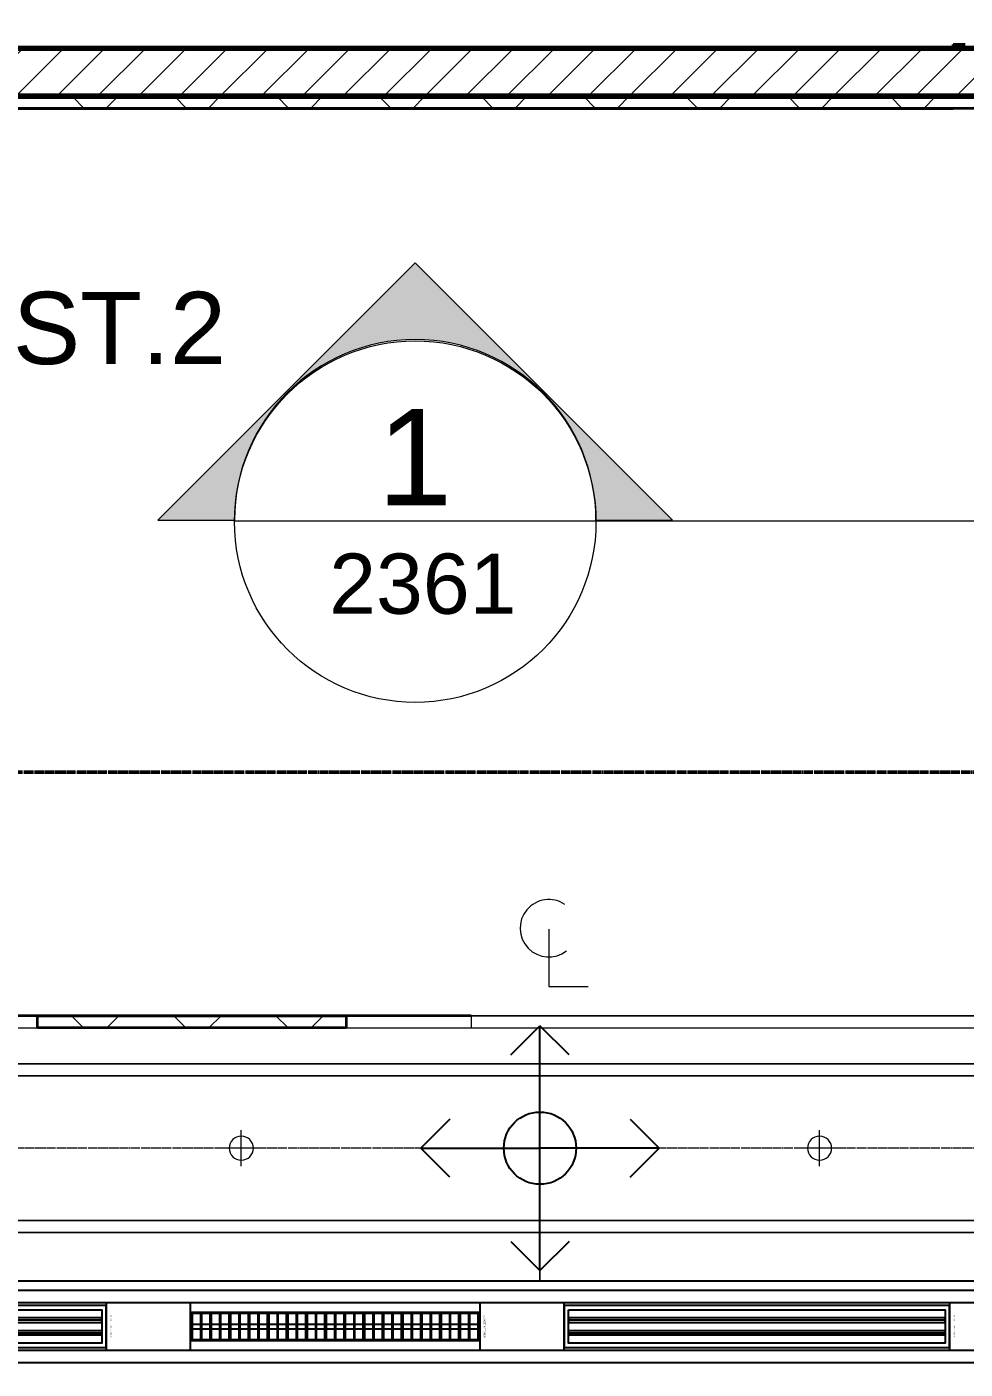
# Model space of a CAD drawing. Header units: millimetres. Extents: x -853228 to -744682, y -17776 to 32484.
# Drawn here: x -798112 to -794218, y 2662 to 8232 of the extents above; entities that cross this region are included whole.
import ezdxf
from ezdxf.enums import TextEntityAlignment as Align
from ezdxf.xclip import XClip

# ---------------------------------------------------------------- set-up
doc = ezdxf.new("R2010")
doc.units = ezdxf.units.MM
doc.header["$XCLIPFRAME"] = 0
doc.linetypes.add('DPA_Grid _ Level 100', pattern=[10, 5.5, -1.6, 1.3, -1.6])
for name, color, linetype in [('000 - WIPEOUT', 250, 'Continuous'), ('001 - ASCESSORIES', 251, 'Continuous'), ('008 - LIGHTING', 1, 'Continuous'), ('A04_TUBE SERIES', 2, 'Continuous'), ('A11_ALU.SOLID SHEET', 2, 'Continuous')]:
    doc.layers.add(name, color=color, linetype=linetype)
for name, color, linetype, lineweight in [('A-ANNO-NOTE', 3, 'Continuous', 25), ('A-CLNG', 2, 'Continuous', 9), ('A-CLNG-PATT', 2, 'Continuous', 9), ('A-DETL-GENF', 2, 'Continuous', 9), ('A-FLOR-E', 2, 'Continuous', 35), ('A-GLAZ-CURT', 2, 'Continuous', 9), ('A-WALL', 5, 'Continuous', 35), ('A-WALL-FNSH', 2, 'Continuous', 35), ('A-WALL-PATT', 1, 'Continuous', 9), ('E-LITE-EQPM', 2, 'Continuous', 9), ('G-ANNO-SECL', 3, 'Continuous', 9), ('I-WALL-E', 2, 'Continuous', 35), ('S-GRID', 251, 'Continuous', 9), ('S-STRS-IDEN', 3, 'Continuous', 25), ('S-STRS-MBND', 2, 'Continuous', 35), ('WALL-E', 2, 'Continuous', 9)]:
    doc.layers.add(name, color=color, linetype=linetype, lineweight=lineweight)
doc.styles.add('Arial', font='arial.ttf', dxfattribs={"height": 400})
doc.styles.add('Arial_1', font='arial.ttf', dxfattribs={"height": 250})
doc.styles.add('Arial_2', font='arial.ttf', dxfattribs={"height": 300})
pattern_1 = [(45, (0, 0), (-212.13203, 212.13203), []), (135, (0, 0), (-212.13203, -212.13203), [])]

# ---------------------------------------------------------------- blocks, each defined once
blk = doc.blocks.new('M_Centreline - Centreline-12570908-4281-01 ENLARGED LOWER PLATFORM LEVEL - REFLECTED CEILING PLAN - SHEET 2')
at = {"layer": 'A-ANNO-NOTE', "lineweight": 18}
for p, q in [((-0.011, 0.592), (-0.011, -1.789)), ((-0.011, -1.789), (1.619, -1.789))]:
    blk.add_line(p, q, dxfattribs=at)
blk.add_arc((-0.011, 0.627), 1.191, 55.7755, 308.0372, dxfattribs=at)
blk = doc.blocks.new('DPA_AN_Setting out - Center-8732820-4281-01 ENLARGED LOWER PLATFORM LEVEL - REFLECTED CEILING PLAN - SHEET 2')
at = {"layer": 'A-ANNO-NOTE'}
for p, q in [((-1.206, 3.877), (0, 5.083)), ((1.206, 3.877), (0, 5.083)), ((0, 0), (0, 5.083)), ((-3.744, 1.206), (-4.95, 0)), ((3.744, 1.206), (4.95, 0)), ((-3.744, -1.206), (-4.95, 0)), ((-4.95, 0), (0, 0)), ((4.95, 0), (0, 0)), ((3.744, -1.206), (4.95, 0)), ((0, -5.083), (0, 0)), ((-1.206, -3.877), (0, -5.083)), ((1.206, -3.877), (0, -5.083))]:
    blk.add_line(p, q, dxfattribs=at)
blk.add_circle((0, 0), 1.5, dxfattribs=at)
blk = doc.blocks.new('DPA_AN_Section Line - UP-Left-16605513-4281-01 ENLARGED LOWER PLATFORM LEVEL - REFLECTED CEILING PLAN - SHEET 2')
at = {"layer": 'A-ANNO-NOTE', "lineweight": 9}
h = blk.add_hatch(color=256, dxfattribs=at)
edge = h.paths.add_edge_path()
edge.add_line((-7.5, 0.028), (-10.682, 0.028))
edge.add_line((-10.682, 0.028), (0, 10.71))
edge.add_line((0, 10.71), (10.682, 0.028))
edge.add_line((10.682, 0.028), (7.5, 0.028))
edge.add_arc((0, 0.028), 7.5, 0, 180)
at = {"layer": 'A-ANNO-NOTE', "lineweight": 18}
for p, q in [((0, 10.71), (-10.682, 0.028)), ((10.682, 0.028), (0, 10.71)), ((-10.682, 0.028), (-7.5, 0.028)), ((7.5, 0.028), (10.682, 0.028)), ((-7.5, 0), (7.5, 0))]:
    blk.add_line(p, q, dxfattribs=at)
at = {"layer": 'A-ANNO-NOTE', "lineweight": 9}
blk.add_line((7.5, 0), (200, 0), dxfattribs=at)
at = {"layer": 'A-ANNO-NOTE', "lineweight": 18}
blk.add_circle((0, -0.028), 7.5, dxfattribs=at)
blk.add_arc((0, 0.028), 7.5, 0, 180, dxfattribs=at)
blk = doc.blocks.new('*U393')
at = {"layer": 'S-GRID', "linetype": 'DPA_Grid _ Level 100'}
blk.add_line((22800, 0), (-50209.7, 0), dxfattribs=at)
blk = doc.blocks.new('Ceilings 45 - Ceilings 45-4377564-4281-01 ENLARGED LOWER PLATFORM LEVEL - REFLECTED CEILING PLAN - SHEET 2')
at = {"layer": 'A-CLNG'}
for p, q in [((-794218.2, 4128.8), (-800507.3, 4128.8)), ((-800507.3, 4079), (-798067.4, 4079))]:
    blk.add_line(p, q, dxfattribs=at)
blk = doc.blocks.new('System Panel - DPA-AR_Metal Ceiling Rectangular Panel-V33-4281-01 ENLARGED LOWER PLATFORM LEVEL - REFLECTED CEILING PLAN - SHEET 2')
at = {"layer": 'A-GLAZ-CURT'}
for p, q in [((-796267.4, 4129), (-798382.4, 4129)), ((-798382.4, 3929), (-798382.4, 4129)), ((-798382.4, 4129), (-796267.4, 4129)), ((-798382.4, 4079), (-798382.4, 3929)), ((-795982.4, 3929), (-795982.4, 4078.8)), ((-795982.4, 4078.8), (-795982.4, 3929)), ((-798382.4, 3929), (-795982.4, 3929)), ((-795982.4, 3929), (-798382.4, 3929))]:
    blk.add_line(p, q, dxfattribs=at)
blk = doc.blocks.new('System Panel - DPA-AR_Metal Ceiling Rectangular Panel-V34-4281-01 ENLARGED LOWER PLATFORM LEVEL - REFLECTED CEILING PLAN - SHEET 2')
at = {"layer": 'A-GLAZ-CURT'}
for p, q in [((-793582.4, 4129), (-793967.4, 4129)), ((-793967.4, 4129), (-793582.4, 4129)), ((-793582.4, 3929), (-793582.4, 4129)), ((-793582.4, 4129), (-793582.4, 3929)), ((-795982.4, 4078.8), (-795982.4, 3929)), ((-795982.4, 3929), (-795982.4, 4078.8)), ((-795982.4, 3929), (-793582.4, 3929)), ((-793582.4, 3929), (-795982.4, 3929))]:
    blk.add_line(p, q, dxfattribs=at)
blk = doc.blocks.new('System Panel - DPA-AR_Metal Ceiling Rectangular Panel-V15-4281-01 ENLARGED LOWER PLATFORM LEVEL - REFLECTED CEILING PLAN - SHEET 2')
at = {"layer": 'A-GLAZ-CURT'}
for p, q in [((-816382.4, 4129), (-818782.4, 4129)), ((-818782.4, 4129), (-818782.4, 3929)), ((-818782.4, 3929), (-818782.4, 4129)), ((-818782.4, 4129), (-816382.4, 4129)), ((-816382.4, 3929), (-816382.4, 4129)), ((-816382.4, 4129), (-816382.4, 3929)), ((-818782.4, 3929), (-816382.4, 3929)), ((-816382.4, 3929), (-818782.4, 3929))]:
    blk.add_line(p, q, dxfattribs=at)
blk = doc.blocks.new('System Panel - DPA-AR_Metal Ceiling Rectangular Panel-13139299-4281-01 ENLARGED LOWER PLATFORM LEVEL - REFLECTED CEILING PLAN - SHEET 2')
at = {"layer": 'A-GLAZ-CURT'}
for p, q in [((-818782.4, 3879), (-821182.4, 3879)), ((-821182.4, 3879), (-821182.4, 3279)), ((-821182.4, 3279), (-821182.4, 3879)), ((-821182.4, 3879), (-818782.4, 3879)), ((-818782.4, 3279), (-818782.4, 3879)), ((-818782.4, 3879), (-818782.4, 3279)), ((-821182.4, 3279), (-818782.4, 3279)), ((-818782.4, 3279), (-821182.4, 3279))]:
    blk.add_line(p, q, dxfattribs=at)
blk = doc.blocks.new('*U516')
at = {"layer": 'A-CLNG'}
for p, q in [((5415, 4315), (2525, 4315)), ((2525, 4315), (5415, 4315)), ((7703.2, 4315), (5415, 4315)), ((5415, 4315), (7715, 4315)), ((4895.4, 550), (4795.4, 550)), ((5415, 550), (4895.4, 550)), ((5415, 549.8), (7715, 549.8)), ((7715, 549.8), (5415, 549.8))]:
    blk.add_line(p, q, dxfattribs=at)
blk.add_blockref('Ceilings 45 - Ceilings 45-4377564-4281-01 ENLARGED LOWER PLATFORM LEVEL - REFLECTED CEILING PLAN - SHEET 2', (801682.4, -3579), dxfattribs=at)
at = {"layer": 'A-GLAZ-CURT'}
for name, p in [('System Panel - DPA-AR_Metal Ceiling Rectangular Panel-V33-4281-01 ENLARGED LOWER PLATFORM LEVEL - REFLECTED CEILING PLAN - SHEET 2', (801682.4, -3579)), ('System Panel - DPA-AR_Metal Ceiling Rectangular Panel-V34-4281-01 ENLARGED LOWER PLATFORM LEVEL - REFLECTED CEILING PLAN - SHEET 2', (801682.4, -3579)), ('System Panel - DPA-AR_Metal Ceiling Rectangular Panel-13139299-4281-01 ENLARGED LOWER PLATFORM LEVEL - REFLECTED CEILING PLAN - SHEET 2', (824482.4, -3579)), ('System Panel - DPA-AR_Metal Ceiling Rectangular Panel-13139299-4281-01 ENLARGED LOWER PLATFORM LEVEL - REFLECTED CEILING PLAN - SHEET 2', (826882.4, -3579)), ('System Panel - DPA-AR_Metal Ceiling Rectangular Panel-V15-4281-01 ENLARGED LOWER PLATFORM LEVEL - REFLECTED CEILING PLAN - SHEET 2', (822082.4, -4479)), ('System Panel - DPA-AR_Metal Ceiling Rectangular Panel-V15-4281-01 ENLARGED LOWER PLATFORM LEVEL - REFLECTED CEILING PLAN - SHEET 2', (824482.4, -4479))]:
    blk.add_blockref(name, p, dxfattribs=at)
blk = doc.blocks.new('LGF_DL_SAA_LowPower_DL1a - LGF_DL_SAA_LowPower_DL1a-8832329-4180-01 LOWER PLATFORM LEVEL - REFLECTED CEILING PLAN')
at = {"layer": 'A-DETL-GENF'}
for p, q in [((0, 75), (0, -75)), ((72.5, 0), (-72.5, 0))]:
    blk.add_line(p, q, dxfattribs=at)
blk.add_circle((0, 0), 50, dxfattribs=at)
blk = doc.blocks.new('C-1-PP19-AR-4180-01-B_20250908-040939_EXDOWNLIGHT')
at = {"layer": 'E-LITE-EQPM', "extrusion": (0, 0, -1), "rotation": 180}
for p in [(52539.5, 0), (50139.5, 0)]:
    blk.add_blockref('LGF_DL_SAA_LowPower_DL1a - LGF_DL_SAA_LowPower_DL1a-8832329-4180-01 LOWER PLATFORM LEVEL - REFLECTED CEILING PLAN', p, dxfattribs=at)
blk = doc.blocks.new('*U880')
at = {"layer": 'A11_ALU.SOLID SHEET', "color": 0}
blk.add_lwpolyline([(350, -98.8), (350, 98.8), (0, 98.8), (0, -98.8)], close=True, dxfattribs=at)
at = {"layer": 'Defpoints', "color": 250}
blk.add_point((0, 0), dxfattribs=at)
blk.add_text('AL.SHEET-HAT-TYPE-R', height=6, rotation=270, dxfattribs=at).set_placement((15, 0), align=Align.BOTTOM_CENTER)
blk = doc.blocks.new('*U629')
at = {"layer": '001 - ASCESSORIES', "color": 0, "linetype": 'ByBlock'}
blk.add_lwpolyline([(800, 87.5), (-800, 87.5), (-800, -87.5), (800, -87.5)], close=True, dxfattribs=at)
at = {"layer": '001 - ASCESSORIES', "linetype": 'ByBlock'}
for points in [[(-781.5, 69), (781.5, 69), (781.5, -69), (-781.5, -69)], [(781.5, 36.3), (-781.5, 36.3), (-781.5, 16.3), (781.5, 16.3)], [(-781.5, -16.3), (781.5, -16.3), (781.5, -36.3), (-781.5, -36.3)]]:
    blk.add_lwpolyline(points, close=True, dxfattribs=at)
for points in [[(781.5, 26.3), (-781.5, 26.3)], [(-781.5, -26.3), (781.5, -26.3)]]:
    blk.add_lwpolyline(points, dxfattribs=at)
blk = doc.blocks.new('*U627')
at = {"color": 1}
blk.add_wipeout([(600, -60), (-600, -60), (-600, 60), (600, 60)], dxfattribs=at).dxf.layer = '000 - WIPEOUT'
at = {"layer": '001 - ASCESSORIES', "color": 0}
blk.add_lwpolyline([(600, -60), (-600, -60), (-600, 60), (600, 60)], close=True, dxfattribs=at)
at = {"layer": '001 - ASCESSORIES'}
for points in [[(-593.5, -55), (-598.5, -55), (-598.5, 55), (-593.5, 55)], [(595, -55), (-595, -55), (-595, 55), (595, 55)], [(-558.8, -55), (-553.8, -55), (-553.8, 55), (-558.8, 55)], [(-514, -55), (-519, -55), (-519, 55), (-514, 55)], [(-479.3, -55), (-474.3, -55), (-474.3, 55), (-479.3, 55)], [(-434.6, -55), (-439.6, -55), (-439.6, 55), (-434.6, 55)], [(-399.8, -55), (-394.8, -55), (-394.8, 55), (-399.8, 55)], [(-355.1, -55), (-360.1, -55), (-360.1, 55), (-355.1, 55)], [(-320.4, -55), (-315.4, -55), (-315.4, 55), (-320.4, 55)], [(-275.6, -55), (-280.6, -55), (-280.6, 55), (-275.6, 55)], [(-240.9, -55), (-235.9, -55), (-235.9, 55), (-240.9, 55)], [(-196.2, -55), (-201.2, -55), (-201.2, 55), (-196.2, 55)], [(-161.4, -55), (-156.4, -55), (-156.4, 55), (-161.4, 55)], [(-116.7, -55), (-121.7, -55), (-121.7, 55), (-116.7, 55)], [(-82, -55), (-77, -55), (-77, 55), (-82, 55)], [(-37.2, -55), (-42.2, -55), (-42.2, 55), (-37.2, 55)], [(-2.5, -55), (2.5, -55), (2.5, 55), (-2.5, 55)], [(42.2, -55), (37.2, -55), (37.2, 55), (42.2, 55)], [(77, -55), (82, -55), (82, 55), (77, 55)], [(121.7, -55), (116.7, -55), (116.7, 55), (121.7, 55)], [(156.4, -55), (161.4, -55), (161.4, 55), (156.4, 55)], [(201.2, -55), (196.2, -55), (196.2, 55), (201.2, 55)], [(235.9, -55), (240.9, -55), (240.9, 55), (235.9, 55)], [(280.6, -55), (275.6, -55), (275.6, 55), (280.6, 55)], [(315.4, -55), (320.4, -55), (320.4, 55), (315.4, 55)], [(360.1, -55), (355.1, -55), (355.1, 55), (360.1, 55)], [(394.8, -55), (399.8, -55), (399.8, 55), (394.8, 55)], [(439.6, -55), (434.6, -55), (434.6, 55), (439.6, 55)], [(474.3, -55), (479.3, -55), (479.3, 55), (474.3, 55)], [(519, -55), (514, -55), (514, 55), (519, 55)], [(553.8, -55), (558.8, -55), (558.8, 55), (553.8, 55)], [(598.5, -55), (593.5, -55), (593.5, 55), (598.5, 55)]]:
    blk.add_lwpolyline(points, close=True, dxfattribs=at)
for points in [[(-593.5, 10), (-558.8, 10)], [(-553.8, 10), (-519, 10)], [(-514, 10), (-479.3, 10)], [(-474.3, 10), (-439.6, 10)], [(-434.6, 10), (-399.8, 10)], [(-394.8, 10), (-360.1, 10)], [(-355.1, 10), (-320.4, 10)], [(-315.4, 10), (-280.6, 10)], [(-275.6, 10), (-240.9, 10)], [(-235.9, 10), (-201.2, 10)], [(-196.2, 10), (-161.4, 10)], [(-156.4, 10), (-121.7, 10)], [(-116.7, 10), (-82, 10)], [(-77, 10), (-42.2, 10)], [(-37.2, 10), (-2.5, 10)], [(2.5, 10), (37.2, 10)], [(42.2, 10), (77, 10)], [(82, 10), (116.7, 10)], [(121.7, 10), (156.4, 10)], [(161.4, 10), (196.2, 10)], [(201.2, 10), (235.9, 10)], [(240.9, 10), (275.6, 10)], [(280.6, 10), (315.4, 10)], [(320.4, 10), (355.1, 10)], [(360.1, 10), (394.8, 10)], [(399.8, 10), (434.6, 10)], [(439.6, 10), (474.3, 10)], [(479.3, 10), (514, 10)], [(519, 10), (553.8, 10)], [(558.8, 10), (593.5, 10)], [(-593.5, -10), (-558.8, -10)], [(-553.8, -10), (-519, -10)], [(-514, -10), (-479.3, -10)], [(-474.3, -10), (-439.6, -10)], [(-434.6, -10), (-399.8, -10)], [(-394.8, -10), (-360.1, -10)], [(-355.1, -10), (-320.4, -10)], [(-315.4, -10), (-280.6, -10)], [(-275.6, -10), (-240.9, -10)], [(-235.9, -10), (-201.2, -10)], [(-196.2, -10), (-161.4, -10)], [(-156.4, -10), (-121.7, -10)], [(-116.7, -10), (-82, -10)], [(-77, -10), (-42.2, -10)], [(-37.2, -10), (-2.5, -10)], [(2.5, -10), (37.2, -10)], [(42.2, -10), (77, -10)], [(82, -10), (116.7, -10)], [(121.7, -10), (156.4, -10)], [(161.4, -10), (196.2, -10)], [(201.2, -10), (235.9, -10)], [(240.9, -10), (275.6, -10)], [(280.6, -10), (315.4, -10)], [(320.4, -10), (355.1, -10)], [(360.1, -10), (394.8, -10)], [(399.8, -10), (434.6, -10)], [(439.6, -10), (474.3, -10)], [(479.3, -10), (514, -10)], [(519, -10), (553.8, -10)], [(558.8, -10), (593.5, -10)]]:
    blk.add_lwpolyline(points, dxfattribs=at)
blk = doc.blocks.new('*U882')
blk.add_attdef('EXTR.OVL-LENGTH_', (-25, -59.1), '', height=5)
blk.add_wipeout([(-25, 0), (25, 0), (25, 67400), (-25, 67400)]).dxf.layer = '000 - WIPEOUT'
at = {"layer": 'A04_TUBE SERIES', "color": 0}
blk.add_lwpolyline([(-25, 0), (25, 0), (25, 67400), (-25, 67400)], close=True, dxfattribs=at)
blk = doc.blocks.new('*U883')
blk.add_attdef('EXTR.OVL-LENGTH_', (-25, -59.1), '', height=5)
blk.add_wipeout([(-25, 0), (25, 0), (25, 67400), (-25, 67400)]).dxf.layer = '000 - WIPEOUT'
at = {"layer": 'A04_TUBE SERIES', "color": 0}
blk.add_lwpolyline([(-25, 0), (25, 0), (25, 67400), (-25, 67400)], close=True, dxfattribs=at)
blk = doc.blocks.new('*U986')
blk.add_lwpolyline([(-107450, -550), (27650, -550), (27650, -3480), (-107450, -3480)], close=True)
at = {"layer": '008 - LIGHTING'}
for p in [(-53900, -740), (-53900, -740), (-53900, -740), (-50400, -740), (-50400, -740), (-50400, -740)]:
    blk.add_blockref('*U629', p, dxfattribs=at)
at = {"layer": 'A11_ALU.SOLID SHEET', "color": 1}
for p in [(-53100, -740), (-51550, -740), (-49600, -740)]:
    blk.add_blockref('*U880', p, dxfattribs=at)
at = {"layer": '008 - LIGHTING'}
blk.add_blockref('*U627', (-52150, -740), dxfattribs=at)
at = {"layer": 'A04_TUBE SERIES', "linetype": 'ByBlock', "rotation": 270}
for name, p in [('*U883', (-107350, -615)), ('*U882', (-107350, -865))]:
    blk.add_blockref(name, p, dxfattribs=at)
at = {"layer": '008 - LIGHTING'}
blk.add_blockref('*U627', (-52150, -740), dxfattribs=at)
blk.add_blockref('*U627', (-52150, -740), dxfattribs=at)

msp = doc.modelspace()

# ---------------------------------------------------------------- hatches: boundary and pattern name
at = {"layer": 'A-WALL-PATT', "lineweight": 9}
h = msp.add_hatch(dxfattribs=at)
h.set_pattern_fill('FP_2', color=256, style=0, pattern_type=2)
h.set_pattern_definition([(45, (0, 0), (-84.852814, 84.852814), [])])
h.paths.add_polyline_path([(-786082.4, 7944), (-786082.4, 8144), (-801317.4, 8144), (-801317.4, 7944), (-786132.4, 7944)])

# ---------------------------------------------------------------- linework, layer by layer
at = {"layer": 'A-FLOR-E'}
for p, q in [((-794267.4, 7944), (-801317.4, 7944)), ((-801317.4, 7944), (-794267.4, 7944))]:
    msp.add_line(p, q, dxfattribs=at)
at = {"layer": 'A-WALL', "color": 7, "lineweight": 70}
for p, q in [((-801317.4, 8144), (-786082.4, 8144)), ((-801267.4, 7944), (-786132.4, 7944)), ((-786132.4, 7944), (-801267.4, 7944))]:
    msp.add_line(p, q, dxfattribs=at)
at = {"layer": 'I-WALL-E'}
for p, q in [((-794267.4, 8159), (-794267.4, 8144)), ((-794267.4, 8144), (-794267.4, 8159)), ((-794267.4, 8159), (-794217.4, 8159)), ((-794218.2, 8159), (-794267.4, 8159)), ((-796731.3, 7944), (-799681.3, 7944)), ((-795382.4, 7944), (-796731.3, 7944)), ((-794267.4, 7944), (-795382.4, 7944))]:
    msp.add_line(p, q, dxfattribs=at)
at = {"layer": 'WALL-E'}
for p, q in [((-794267.4, 7944), (-801317.4, 7944)), ((-801317.4, 7944), (-794267.4, 7944)), ((-801317.4, 7944), (-796594.5, 7944)), ((-796396.5, 7944), (-799396.5, 7944)), ((-796594.5, 7944), (-794267.4, 7944)), ((-794267.4, 7944), (-796396.5, 7944))]:
    msp.add_line(p, q, dxfattribs=at)

# ---------------------------------------------------------------- block references
ref = msp.add_blockref('*U986', (-744682.4, 3579))
XClip(ref).set_block_clipping_path([(-104690.1238047113, -9620.0077451946), (-34092.6543255158, 14393.0014498748)])

# ---------------------------------------------------------------- next in the draw order: hatches: boundary and pattern name
at = {"layer": 'A-CLNG-PATT', "lineweight": 25}
h = msp.add_hatch(dxfattribs=at)
h.set_pattern_fill('FP_5', color=256, style=0, pattern_type=2)
h.set_pattern_definition([(180, (-1534658, 786583), (-5e-13, -4414), [3600, 0]), (0, (-1538258, 785983), (0, -4414), [3600, 0]), (90, (-1534658, 785083), (3600, -2e-13), [4414, 0]), (90, (-1538258, 785083), (3600, -2e-13), [4414, 0]), (180, (-1534658, 787215), (-5e-13, -4414), [3600, 0]), (0, (-1538258, 786733), (0, -4414), [3600, 0]), (180, (-1534658, 787365), (-5e-13, -4414), [3600, 0]), (0, (-1538258, 785233), (0, -4414), [3600, 0]), (0, (-1538258, 785833), (0, -4414), [3600, 0]), (180, (-1534658, 787847), (-5e-13, -4414), [3600, 0]), (180, (-1534658, 787997), (-5e-13, -4414), [3600, 0]), (180, (-1534658, 789347), (-5e-13, -4414), [3600, 0]), (0, (-1538258, 788747), (0, -4414), [3600, 0]), (0, (-1538258, 788597), (0, -4414), [3600, 0])])
h.paths.add_polyline_path([(-796267.4, 4128.8), (-793967.4, 4129), (-793967.4, 7894), (-794067.6, 7894), (-794067.6, 4129), (-796267.4, 4129)])
at = {"layer": 'A-WALL-PATT', "lineweight": 9}
h = msp.add_hatch(dxfattribs=at)
h.set_pattern_fill('FP_3', color=256, style=0, pattern_type=2)
h.set_pattern_definition(pattern_1)
h.paths.add_polyline_path([(-786132.4, 7894), (-786132.4, 7944), (-801317.4, 7944), (-801317.4, 7894), (-786496.6, 7894)])
h = msp.add_hatch(dxfattribs=at)
h.set_pattern_fill('FP_3', color=256, style=0, pattern_type=2)
h.set_pattern_definition(pattern_1)
h.paths.add_polyline_path([(-798067.4, 4078.8), (-796787, 4078.8), (-796787, 4128.8), (-798067.4, 4128.8)])

# ---------------------------------------------------------------- next in the draw order: linework, layer by layer
msp.add_spline([(-835882.4, 3579), (-801682.4, 12088.5), (-758836, 27096.5), (-744682.4, 3579)], degree=3)
at = {"layer": 'A-WALL-FNSH', "color": 250}
for p, q in [((-786132.4, 7894), (-801317.4, 7894)), ((-798067.4, 4078.8), (-798067.4, 4128.8)), ((-798067.4, 4128.8), (-796787, 4128.8)), ((-796787, 4128.8), (-796787, 4078.8)), ((-796787, 4078.8), (-798067.4, 4078.8))]:
    msp.add_line(p, q, dxfattribs=at)
at = {"layer": 'G-ANNO-SECL', "linetype": 'DPA_Grid _ Level 100', "lineweight": 50}
msp.add_line((-851364.9, 5139.9), (-776603.8, 5139.9), dxfattribs=at)
at = {"layer": 'I-WALL-E'}
for p, q in [((-799681.3, 7894), (-796731.3, 7894)), ((-796731.3, 7894), (-795382.4, 7894)), ((-795382.4, 7894), (-794267.4, 7894))]:
    msp.add_line(p, q, dxfattribs=at)
at = {"layer": 'S-STRS-MBND'}
for p, q in [((-796567.4, 7894), (-799267.4, 7894)), ((-796567.4, 7894), (-799267.4, 7894)), ((-794267.4, 7894), (-796567.4, 7894)), ((-798967.4, 4129), (-796267.4, 4129))]:
    msp.add_line(p, q, dxfattribs=at)
at = {"layer": 'WALL-E'}
for p, q in [((-796594.5, 7894), (-801267.4, 7894)), ((-799396.5, 7894), (-796396.5, 7894)), ((-794267.4, 7894), (-796594.5, 7894)), ((-796396.5, 7894), (-794267.4, 7894)), ((-797765.4, 4128.8), (-797767.4, 4128.8)), ((-797750.2, 4128.8), (-797764.4, 4128.8)), ((-797465.4, 4128.8), (-797467.4, 4128.8)), ((-797450.2, 4128.8), (-797464.4, 4128.8)), ((-797165.4, 4128.8), (-797167.4, 4128.8)), ((-797150.2, 4128.8), (-797164.4, 4128.8)), ((-796865.4, 4128.8), (-796867.4, 4128.8)), ((-796850.2, 4128.8), (-796864.4, 4128.8)), ((-796267.4, 4128.8), (-796787, 4128.8)), ((-796515, 4128.8), (-796516.3, 4128.8)), ((-796267.4, 4128.8), (-796267.4, 4078.8)), ((-794017.4, 4128.8), (-796267.4, 4128.8)), ((-797767.4, 4078.8), (-797765.4, 4078.8)), ((-797764.4, 4078.8), (-797750.2, 4078.8)), ((-797467.4, 4078.8), (-797465.4, 4078.8)), ((-797464.4, 4078.8), (-797450.2, 4078.8)), ((-797167.4, 4078.8), (-797165.4, 4078.8)), ((-797164.4, 4078.8), (-797150.2, 4078.8)), ((-796867.4, 4078.8), (-796865.4, 4078.8)), ((-796864.4, 4078.8), (-796850.2, 4078.8)), ((-796787, 4078.8), (-796267.4, 4078.8)), ((-796516.3, 4078.8), (-796515, 4078.8)), ((-796267.4, 4078.8), (-794017.4, 4078.8))]:
    msp.add_line(p, q, dxfattribs=at)

# ---------------------------------------------------------------- next in the draw order: block references
for name in ['*U393', '*U516']:
    msp.add_blockref(name, (-801682.4, 3579))
ref = msp.add_blockref('C-1-PP19-AR-4180-01-B_20250908-040939_EXDOWNLIGHT', (-744682.4, 3579))
XClip(ref).set_block_clipping_path([(-104690.1238047113, -9620.0077451946), (-34092.6543255158, 14393.0014498748)])
at = {"layer": 'A-ANNO-NOTE', "xscale": 100, "yscale": 100, "zscale": 100}
for name, p in [('DPA_AN_Section Line - UP-Left-16605513-4281-01 ENLARGED LOWER PLATFORM LEVEL - REFLECTED CEILING PLAN - SHEET 2', (-796500, 6181.7)), ('M_Centreline - Centreline-12570908-4281-01 ENLARGED LOWER PLATFORM LEVEL - REFLECTED CEILING PLAN - SHEET 2', (-795944.6, 4429)), ('DPA_AN_Setting out - Center-8732820-4281-01 ENLARGED LOWER PLATFORM LEVEL - REFLECTED CEILING PLAN - SHEET 2', (-795982.4, 3579))]:
    msp.add_blockref(name, p, dxfattribs=at)

# ---------------------------------------------------------------- next in the draw order: texts
at = {"layer": 'A-ANNO-NOTE', "lineweight": 9, "attachment_point": 1}
for s, insert, char_height, width, style in [('1', (-796657.3, 6646.9), 400, 376.793, 'Arial'), ('2361', (-796856.9, 6046.5), 250, 929.957, 'Arial_1')]:
    msp.add_mtext(s, dxfattribs=dict(at, insert=insert, char_height=char_height, width=width, style=style))
at = {"layer": 'S-STRS-IDEN', "lineweight": 9, "insert": (-798170, 7132.5), "char_height": 300, "width": 1098.312, "attachment_point": 1, "style": 'Arial_2'}
msp.add_mtext('ST.2', dxfattribs=at)

doc.saveas('drawing.dxf')
